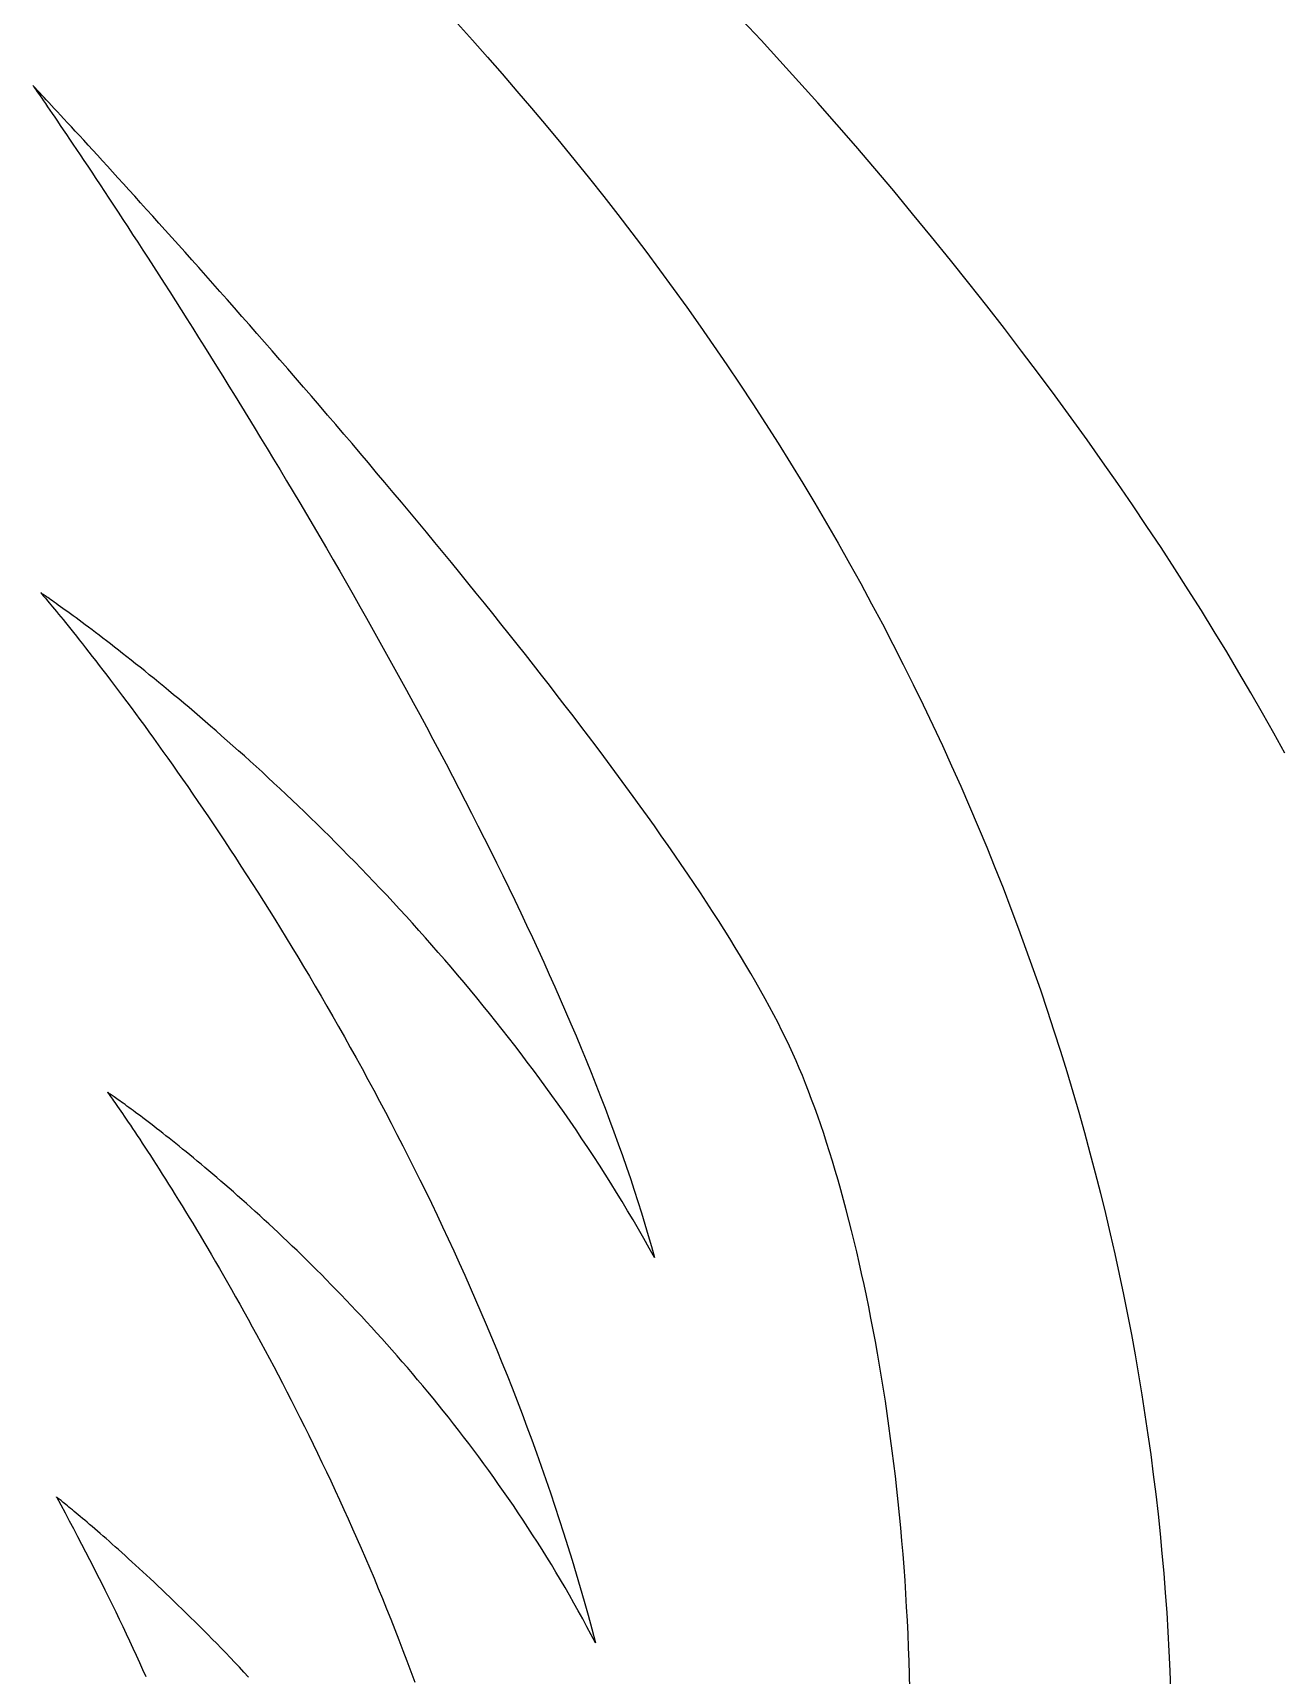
# Model space of a CAD drawing. Extents: x 5 to 105, y 2 to 136.
# Drawn here: x 43.3 to 47.65, y 85.87 to 91.6 of the extents above; entities that cross this region are included whole.
import ezdxf

# ---------------------------------------------------------------- set-up
doc = ezdxf.new("R2010")
doc.units = 0
doc.layers.get('0').update_dxf_attribs({"linetype": 'CONTINUOUS'})

msp = doc.modelspace()

# ---------------------------------------------------------------- linework, layer by layer
at = {"color": 7}
for points in [[(44.7795, 91.6301, 0), (44.8316, 91.5722, 0), (44.8835, 91.5137, 0), (44.9351, 91.4547, 0), (44.9865, 91.3952, 0), (45.0377, 91.3352, 0), (45.0885, 91.2747, 0), (45.1391, 91.2137, 0), (45.1893, 91.1521, 0), (45.2393, 91.09, 0), (45.2888, 91.0275, 0), (45.3381, 90.9643, 0), (45.387, 90.9007, 0), (45.4355, 90.8366, 0), (45.4836, 90.772, 0), (45.5313, 90.7068, 0), (45.5786, 90.6412, 0), (45.6254, 90.575, 0), (45.6718, 90.5083, 0), (45.7178, 90.4411, 0), (45.7633, 90.3734, 0), (45.8083, 90.3052, 0), (45.8528, 90.2365, 0), (45.8967, 90.1673, 0)], [(46.4316, 90.887, 0), (46.3655, 90.9675, 0), (46.2994, 91.047, 0), (46.2333, 91.1252, 0), (46.1672, 91.2024, 0), (46.1011, 91.2785, 0), (46.0351, 91.3535, 0), (45.969, 91.4274, 0), (45.903, 91.5002, 0), (45.8371, 91.5719, 0), (45.7712, 91.6425, 0)], [(45.9593, 88.0147, 0), (45.948, 88.0402, 0), (45.936, 88.0662, 0), (45.9234, 88.0926, 0), (45.9102, 88.1194, 0), (45.8965, 88.1467, 0), (45.8821, 88.1744, 0), (45.8671, 88.2024, 0), (45.8516, 88.2309, 0), (45.8356, 88.2598, 0), (45.819, 88.289, 0), (45.8019, 88.3186, 0), (45.7842, 88.3486, 0), (45.7661, 88.3789, 0), (45.7474, 88.4095, 0), (45.7283, 88.4405, 0), (45.7087, 88.4718, 0), (45.6887, 88.5033, 0), (45.6682, 88.5352, 0), (45.6472, 88.5673, 0), (45.6259, 88.5997, 0), (45.6041, 88.6324, 0), (45.5819, 88.6653, 0), (45.5594, 88.6985, 0), (45.5364, 88.7318, 0), (45.5131, 88.7654, 0), (45.4895, 88.7992, 0), (45.4655, 88.8332, 0), (45.4411, 88.8674, 0), (45.4165, 88.9018, 0), (45.3915, 88.9363, 0), (45.3662, 88.971, 0), (45.3407, 89.0058, 0), (45.3149, 89.0407, 0), (45.2888, 89.0758, 0), (45.2624, 89.111, 0), (45.2358, 89.1463, 0), (45.209, 89.1816, 0), (45.182, 89.2171, 0), (45.1548, 89.2526, 0), (45.1273, 89.2882, 0), (45.0997, 89.3238, 0), (45.0719, 89.3595, 0), (45.044, 89.3952, 0), (45.0159, 89.4309, 0), (44.9876, 89.4666, 0), (44.9593, 89.5024, 0), (44.9308, 89.5381, 0), (44.9022, 89.5737, 0), (44.8736, 89.6094, 0), (44.8448, 89.645, 0), (44.816, 89.6805, 0), (44.7871, 89.716, 0), (44.7582, 89.7514, 0), (44.7293, 89.7867, 0), (44.7003, 89.8219, 0), (44.6713, 89.857, 0), (44.6423, 89.8919, 0), (44.6134, 89.9268, 0), (44.5844, 89.9615, 0), (44.5555, 89.996, 0), (44.5266, 90.0304, 0), (44.4978, 90.0646, 0), (44.4691, 90.0987, 0), (44.4404, 90.1325, 0), (44.4119, 90.1661, 0), (44.3834, 90.1996, 0), (44.3551, 90.2328, 0), (44.3268, 90.2657, 0), (44.2988, 90.2984, 0), (44.2708, 90.3309, 0), (44.2431, 90.3631, 0), (44.2155, 90.395, 0), (44.188, 90.4266, 0), (44.1608, 90.4579, 0), (44.1338, 90.489, 0), (44.107, 90.5197, 0), (44.0805, 90.55, 0), (44.0542, 90.58, 0), (44.0281, 90.6097, 0), (44.0023, 90.639, 0), (43.9768, 90.668, 0), (43.9515, 90.6965, 0), (43.9266, 90.7247, 0), (43.902, 90.7524, 0), (43.8777, 90.7798, 0), (43.8537, 90.8067, 0), (43.8301, 90.8332, 0), (43.8068, 90.8592, 0), (43.7839, 90.8848, 0), (43.7614, 90.9099, 0), (43.7392, 90.9345, 0), (43.7175, 90.9587, 0), (43.6962, 90.9823, 0), (43.6753, 91.0055, 0), (43.6548, 91.0281, 0), (43.6348, 91.0502, 0), (43.6153, 91.0717, 0), (43.5962, 91.0927, 0), (43.5776, 91.1132, 0), (43.5595, 91.133, 0), (43.542, 91.1523, 0), (43.5249, 91.171, 0), (43.5083, 91.1891, 0), (43.4923, 91.2065, 0), (43.4769, 91.2234, 0), (43.462, 91.2396, 0), (43.4477, 91.2552, 0), (43.434, 91.2701, 0), (43.4208, 91.2843, 0), (43.4083, 91.2979, 0), (43.3964, 91.3107, 0), (43.3851, 91.3229, 0), (43.3745, 91.3344, 0), (43.3646, 91.3451, 0), (43.3553, 91.3551, 0), (43.3466, 91.3644, 0), (43.3387, 91.3729, 0), (43.3315, 91.3807, 0), (43.3249, 91.3877, 0), (43.3191, 91.3939, 0), (43.3141, 91.3993, 0), (43.3098, 91.4039, 0), (43.3062, 91.4077, 0), (43.3034, 91.4107, 0), (43.3014, 91.4128, 0), (43.3002, 91.4141, 0), (43.2998, 91.4145, 0)], [(43.2998, 91.4145, 0), (43.3001, 91.4141, 0), (43.3011, 91.4127, 0), (43.3027, 91.4104, 0), (43.3049, 91.4073, 0), (43.3077, 91.4032, 0), (43.3111, 91.3983, 0), (43.3151, 91.3926, 0), (43.3196, 91.386, 0), (43.3248, 91.3785, 0), (43.3305, 91.3702, 0), (43.3367, 91.3611, 0), (43.3435, 91.3512, 0), (43.3509, 91.3405, 0), (43.3587, 91.329, 0), (43.3671, 91.3167, 0), (43.376, 91.3037, 0), (43.3854, 91.2898, 0), (43.3953, 91.2753, 0), (43.4057, 91.2599, 0), (43.4165, 91.2439, 0), (43.4279, 91.2271, 0), (43.4396, 91.2096, 0), (43.4519, 91.1914, 0), (43.4645, 91.1725, 0), (43.4776, 91.153, 0), (43.4911, 91.1327, 0), (43.505, 91.1118, 0), (43.5194, 91.0902, 0), (43.5341, 91.068, 0), (43.5492, 91.0452, 0), (43.5647, 91.0217, 0), (43.5806, 90.9976, 0), (43.5968, 90.9729, 0), (43.6133, 90.9476, 0), (43.6303, 90.9217, 0), (43.6475, 90.8952, 0), (43.6651, 90.8682, 0), (43.683, 90.8406, 0), (43.7011, 90.8125, 0), (43.7196, 90.7838, 0), (43.7384, 90.7546, 0), (43.7575, 90.7249, 0), (43.7768, 90.6946, 0), (43.7964, 90.6639, 0), (43.8162, 90.6327, 0), (43.8363, 90.601, 0), (43.8567, 90.5688, 0), (43.8772, 90.5361, 0), (43.898, 90.5031, 0), (43.919, 90.4695, 0), (43.9402, 90.4356, 0), (43.9615, 90.4012, 0), (43.9831, 90.3664, 0), (44.0048, 90.3312, 0), (44.0267, 90.2956, 0), (44.0488, 90.2596, 0), (44.071, 90.2232, 0), (44.0933, 90.1865, 0), (44.1158, 90.1494, 0), (44.1384, 90.112, 0), (44.1611, 90.0743, 0), (44.1839, 90.0362, 0), (44.2068, 89.9978, 0), (44.2298, 89.9591, 0), (44.2529, 89.9201, 0), (44.276, 89.8808, 0), (44.2992, 89.8413, 0), (44.3225, 89.8014, 0), (44.3457, 89.7614, 0), (44.3691, 89.721, 0), (44.3924, 89.6805, 0), (44.4158, 89.6397, 0), (44.4391, 89.5987, 0), (44.4625, 89.5574, 0), (44.4859, 89.516, 0), (44.5092, 89.4744, 0), (44.5325, 89.4326, 0), (44.5558, 89.3907, 0), (44.579, 89.3486, 0), (44.6022, 89.3063, 0), (44.6253, 89.2639, 0), (44.6483, 89.2213, 0), (44.6712, 89.1787, 0), (44.6941, 89.1359, 0), (44.7169, 89.093, 0), (44.7395, 89.0501, 0), (44.762, 89.007, 0), (44.7844, 88.9639, 0), (44.8067, 88.9207, 0), (44.8288, 88.8775, 0), (44.8508, 88.8342, 0), (44.8726, 88.7909, 0), (44.8943, 88.7475, 0), (44.9157, 88.7042, 0), (44.937, 88.6608, 0), (44.9581, 88.6175, 0), (44.979, 88.5741, 0), (44.9996, 88.5308, 0), (45.02, 88.4876, 0), (45.0403, 88.4443, 0), (45.0602, 88.4011, 0), (45.0799, 88.358, 0), (45.0994, 88.315, 0), (45.1186, 88.272, 0), (45.1375, 88.2292, 0), (45.1561, 88.1864, 0), (45.1744, 88.1437, 0), (45.1925, 88.1012, 0), (45.2102, 88.0588, 0), (45.2276, 88.0165, 0), (45.2447, 87.9744, 0), (45.2614, 87.9325, 0), (45.2778, 87.8907, 0), (45.2938, 87.8491, 0), (45.3095, 87.8077, 0), (45.3248, 87.7665, 0), (45.3397, 87.7255, 0), (45.3542, 87.6847, 0), (45.3683, 87.6442, 0), (45.382, 87.6039, 0), (45.3953, 87.5638, 0), (45.4082, 87.524, 0), (45.4206, 87.4845, 0), (45.4326, 87.4452, 0), (45.4441, 87.4062, 0), (45.4552, 87.3676, 0), (45.4658, 87.3292, 0)], [(47.6618, 89.0871, 0), (47.6235, 89.1568, 0), (47.5841, 89.227, 0), (47.5437, 89.2975, 0), (47.5023, 89.3685, 0), (47.4598, 89.4399, 0), (47.4163, 89.5117, 0), (47.3716, 89.584, 0), (47.3258, 89.6567, 0), (47.2789, 89.7299, 0), (47.2309, 89.8036, 0), (47.1818, 89.8777, 0), (47.1314, 89.9523, 0), (47.0799, 90.0273, 0), (47.0272, 90.1029, 0), (46.9733, 90.179, 0), (46.9182, 90.2555, 0), (46.8618, 90.3326, 0), (46.8042, 90.4102, 0), (46.7453, 90.4883, 0), (46.6852, 90.5669, 0), (46.6237, 90.6461, 0), (46.561, 90.7259, 0), (46.4969, 90.8061, 0), (46.4316, 90.887, 0)], [(45.8967, 90.1673, 0), (45.9401, 90.0978, 0), (45.9827, 90.0281, 0), (46.0245, 89.9584, 0), (46.0656, 89.8885, 0), (46.1059, 89.8185, 0), (46.1455, 89.7484, 0), (46.1844, 89.6782, 0), (46.2225, 89.6079, 0), (46.2599, 89.5375, 0), (46.2965, 89.4671, 0), (46.3325, 89.3965, 0), (46.3677, 89.3259, 0), (46.4021, 89.2552, 0), (46.4359, 89.1845, 0), (46.4689, 89.1137, 0), (46.5012, 89.0429, 0), (46.5328, 88.972, 0), (46.5637, 88.9011, 0), (46.5939, 88.8301, 0), (46.6234, 88.7591, 0), (46.6522, 88.6881, 0), (46.6803, 88.6171, 0), (46.7077, 88.546, 0), (46.7344, 88.475, 0), (46.7604, 88.4039, 0), (46.7857, 88.3328, 0), (46.8104, 88.2618, 0), (46.8343, 88.1908, 0), (46.8576, 88.1197, 0), (46.8802, 88.0487, 0), (46.9022, 87.9778, 0), (46.9234, 87.9069, 0), (46.944, 87.836, 0), (46.964, 87.7651, 0), (46.9833, 87.6943, 0), (47.0019, 87.6236, 0), (47.0198, 87.5529, 0), (47.0371, 87.4823, 0), (47.0538, 87.4117, 0), (47.0698, 87.3413, 0), (47.0852, 87.2709, 0), (47.0999, 87.2006, 0), (47.114, 87.1304, 0), (47.1275, 87.0603, 0), (47.1403, 86.9903, 0), (47.1525, 86.9204, 0), (47.164, 86.8506, 0), (47.175, 86.781, 0), (47.1853, 86.7114, 0), (47.195, 86.642, 0), (47.2041, 86.5728, 0), (47.2125, 86.5036, 0), (47.2204, 86.4346, 0), (47.2277, 86.3658, 0), (47.2343, 86.2971, 0), (47.2404, 86.2286, 0), (47.2458, 86.1603, 0), (47.2507, 86.0921, 0), (47.2549, 86.0241, 0), (47.2586, 85.9563, 0), (47.2617, 85.8886, 0), (47.2642, 85.8212, 0)], [(45.4658, 87.3292, 0), (45.4475, 87.3621, 0), (45.4291, 87.3949, 0), (45.4104, 87.4275, 0), (45.3915, 87.4599, 0), (45.3724, 87.4921, 0), (45.3531, 87.5241, 0), (45.3337, 87.556, 0), (45.314, 87.5876, 0), (45.2942, 87.6191, 0), (45.2742, 87.6504, 0), (45.254, 87.6814, 0), (45.2337, 87.7123, 0), (45.2132, 87.743, 0), (45.1926, 87.7735, 0), (45.1718, 87.8039, 0), (45.1509, 87.834, 0), (45.1298, 87.8639, 0), (45.1086, 87.8936, 0), (45.0873, 87.9231, 0), (45.0659, 87.9524, 0), (45.0444, 87.9815, 0), (45.0228, 88.0104, 0), (45.0011, 88.0391, 0), (44.9793, 88.0676, 0), (44.9574, 88.0958, 0), (44.9354, 88.1239, 0), (44.9133, 88.1518, 0), (44.8912, 88.1794, 0), (44.869, 88.2068, 0), (44.8468, 88.234, 0), (44.8245, 88.261, 0), (44.8022, 88.2878, 0), (44.7798, 88.3143, 0), (44.7574, 88.3407, 0), (44.735, 88.3668, 0), (44.7125, 88.3927, 0), (44.69, 88.4183, 0), (44.6676, 88.4438, 0), (44.6451, 88.469, 0), (44.6226, 88.4939, 0), (44.6001, 88.5187, 0), (44.5776, 88.5432, 0), (44.5552, 88.5675, 0), (44.5328, 88.5915, 0), (44.5104, 88.6154, 0), (44.488, 88.6389, 0), (44.4657, 88.6623, 0), (44.4434, 88.6854, 0), (44.4212, 88.7083, 0), (44.399, 88.7309, 0), (44.3769, 88.7533, 0), (44.3549, 88.7754, 0), (44.333, 88.7973, 0), (44.3111, 88.8189, 0), (44.2893, 88.8403, 0), (44.2677, 88.8615, 0), (44.2461, 88.8824, 0), (44.2246, 88.903, 0), (44.2032, 88.9234, 0), (44.182, 88.9435, 0), (44.1608, 88.9634, 0), (44.1399, 88.983, 0), (44.119, 89.0024, 0), (44.0983, 89.0215, 0), (44.0777, 89.0404, 0), (44.0573, 89.0589, 0), (44.037, 89.0773, 0), (44.0169, 89.0953, 0), (43.9969, 89.1131, 0), (43.9772, 89.1306, 0), (43.9576, 89.1479, 0), (43.9382, 89.1649, 0), (43.919, 89.1816, 0), (43.9, 89.198, 0), (43.8812, 89.2142, 0), (43.8626, 89.2301, 0), (43.8442, 89.2457, 0), (43.826, 89.261, 0), (43.8081, 89.2761, 0), (43.7904, 89.2909, 0), (43.7729, 89.3054, 0), (43.7557, 89.3196, 0), (43.7387, 89.3335, 0), (43.722, 89.3472, 0), (43.7056, 89.3605, 0), (43.6894, 89.3736, 0), (43.6735, 89.3864, 0), (43.6579, 89.3989, 0), (43.6425, 89.4111, 0), (43.6274, 89.423, 0), (43.6127, 89.4346, 0), (43.5982, 89.4459, 0), (43.5841, 89.457, 0), (43.5702, 89.4677, 0), (43.5567, 89.4781, 0), (43.5435, 89.4882, 0), (43.5306, 89.4981, 0), (43.5181, 89.5076, 0), (43.5059, 89.5168, 0), (43.4941, 89.5257, 0), (43.4826, 89.5343, 0), (43.4715, 89.5426, 0), (43.4607, 89.5506, 0), (43.4503, 89.5583, 0), (43.4403, 89.5656, 0), (43.4307, 89.5727, 0), (43.4215, 89.5794, 0), (43.4126, 89.5858, 0), (43.4042, 89.5919, 0), (43.3961, 89.5977, 0), (43.3885, 89.6032, 0), (43.3813, 89.6083, 0), (43.3745, 89.6132, 0), (43.3682, 89.6177, 0), (43.3622, 89.6218, 0), (43.3567, 89.6257, 0), (43.3517, 89.6292, 0), (43.3471, 89.6324, 0), (43.343, 89.6352, 0), (43.3393, 89.6378, 0), (43.3361, 89.64, 0), (43.3334, 89.6418, 0), (43.3312, 89.6433, 0), (43.3294, 89.6445, 0), (43.3282, 89.6454, 0), (43.3274, 89.6459, 0), (43.3272, 89.6461, 0)], [(43.3272, 89.6461, 0), (43.3274, 89.6458, 0), (43.3282, 89.6449, 0), (43.3295, 89.6434, 0), (43.3313, 89.6413, 0), (43.3335, 89.6387, 0), (43.3363, 89.6354, 0), (43.3395, 89.6316, 0), (43.3433, 89.6272, 0), (43.3474, 89.6223, 0), (43.3521, 89.6168, 0), (43.3572, 89.6107, 0), (43.3627, 89.6041, 0), (43.3687, 89.5969, 0), (43.3751, 89.5891, 0), (43.382, 89.5808, 0), (43.3892, 89.572, 0), (43.3969, 89.5626, 0), (43.405, 89.5527, 0), (43.4135, 89.5422, 0), (43.4224, 89.5312, 0), (43.4316, 89.5197, 0), (43.4413, 89.5076, 0), (43.4513, 89.4951, 0), (43.4617, 89.482, 0), (43.4725, 89.4684, 0), (43.4836, 89.4543, 0), (43.495, 89.4396, 0), (43.5068, 89.4245, 0), (43.519, 89.4089, 0), (43.5314, 89.3927, 0), (43.5442, 89.3761, 0), (43.5573, 89.359, 0), (43.5707, 89.3414, 0), (43.5844, 89.3233, 0), (43.5984, 89.3047, 0), (43.6127, 89.2856, 0), (43.6273, 89.2661, 0), (43.6421, 89.2461, 0), (43.6573, 89.2256, 0), (43.6726, 89.2047, 0), (43.6883, 89.1833, 0), (43.7042, 89.1614, 0), (43.7203, 89.1391, 0), (43.7366, 89.1164, 0), (43.7532, 89.0932, 0), (43.77, 89.0695, 0), (43.7871, 89.0454, 0), (43.8043, 89.0209, 0), (43.8217, 88.9959, 0), (43.8394, 88.9705, 0), (43.8572, 88.9447, 0), (43.8752, 88.9184, 0), (43.8934, 88.8917, 0), (43.9117, 88.8646, 0), (43.9302, 88.8371, 0), (43.9489, 88.8092, 0), (43.9677, 88.7809, 0), (43.9867, 88.7521, 0), (44.0057, 88.723, 0), (44.025, 88.6935, 0), (44.0443, 88.6635, 0), (44.0638, 88.6332, 0), (44.0833, 88.6025, 0), (44.103, 88.5714, 0), (44.1228, 88.54, 0), (44.1426, 88.5081, 0), (44.1626, 88.4759, 0), (44.1826, 88.4433, 0), (44.2027, 88.4104, 0), (44.2228, 88.377, 0), (44.243, 88.3433, 0), (44.2633, 88.3093, 0), (44.2836, 88.2749, 0), (44.3039, 88.2402, 0), (44.3243, 88.2051, 0), (44.3447, 88.1696, 0), (44.3651, 88.1339, 0), (44.3855, 88.0978, 0), (44.4059, 88.0613, 0), (44.4263, 88.0245, 0), (44.4468, 87.9874, 0), (44.4671, 87.95, 0), (44.4875, 87.9123, 0), (44.5078, 87.8742, 0), (44.5281, 87.8358, 0), (44.5484, 87.7971, 0), (44.5686, 87.7581, 0), (44.5888, 87.7188, 0), (44.6088, 87.6792, 0), (44.6289, 87.6394, 0), (44.6488, 87.5992, 0), (44.6687, 87.5587, 0), (44.6884, 87.5179, 0), (44.7081, 87.4769, 0), (44.7277, 87.4356, 0), (44.7471, 87.394, 0), (44.7665, 87.3521, 0), (44.7857, 87.3099, 0), (44.8048, 87.2675, 0), (44.8238, 87.2249, 0), (44.8426, 87.1819, 0), (44.8613, 87.1388, 0), (44.8798, 87.0953, 0), (44.8981, 87.0516, 0), (44.9163, 87.0077, 0), (44.9343, 86.9635, 0), (44.9521, 86.9191, 0), (44.9698, 86.8744, 0), (44.9872, 86.8296, 0), (45.0044, 86.7844, 0), (45.0215, 86.7391, 0), (45.0383, 86.6935, 0), (45.0549, 86.6478, 0), (45.0712, 86.6018, 0), (45.0874, 86.5556, 0), (45.1033, 86.5091, 0), (45.1189, 86.4625, 0), (45.1343, 86.4157, 0), (45.1494, 86.3687, 0), (45.1642, 86.3215, 0), (45.1788, 86.274, 0), (45.1931, 86.2264, 0), (45.2071, 86.1787, 0), (45.2208, 86.1307, 0), (45.2343, 86.0826, 0), (45.2474, 86.0342, 0), (45.2601, 85.9857, 0)], [(46.3553, 85.8272, 0), (46.3542, 85.8747, 0), (46.3529, 85.922, 0), (46.3512, 85.9693, 0), (46.3493, 86.0163, 0), (46.3471, 86.0633, 0), (46.3446, 86.11, 0), (46.3418, 86.1566, 0), (46.3388, 86.203, 0), (46.3355, 86.2492, 0), (46.3319, 86.2952, 0), (46.3281, 86.341, 0), (46.324, 86.3866, 0), (46.3197, 86.4319, 0), (46.3151, 86.477, 0), (46.3103, 86.5219, 0), (46.3053, 86.5664, 0), (46.3, 86.6107, 0), (46.2945, 86.6548, 0), (46.2888, 86.6985, 0), (46.2829, 86.7419, 0), (46.2767, 86.785, 0), (46.2703, 86.8277, 0), (46.2638, 86.8702, 0), (46.257, 86.9122, 0), (46.25, 86.954, 0), (46.2429, 86.9953, 0), (46.2355, 87.0363, 0), (46.228, 87.0769, 0), (46.2203, 87.1171, 0), (46.2124, 87.1569, 0), (46.2043, 87.1963, 0), (46.1961, 87.2352, 0), (46.1877, 87.2737, 0), (46.1791, 87.3118, 0), (46.1704, 87.3493, 0), (46.1616, 87.3865, 0), (46.1526, 87.4231, 0), (46.1434, 87.4593, 0), (46.1341, 87.4949, 0), (46.1247, 87.5301, 0), (46.1151, 87.5647, 0), (46.1055, 87.5988, 0), (46.0957, 87.6324, 0), (46.0858, 87.6654, 0), (46.0757, 87.6978, 0), (46.0656, 87.7297, 0), (46.0554, 87.761, 0), (46.045, 87.7917, 0), (46.0346, 87.8218, 0), (46.0241, 87.8512, 0), (46.0135, 87.8801, 0), (46.0028, 87.9083, 0), (45.992, 87.9359, 0), (45.9812, 87.9629, 0), (45.9703, 87.9891, 0), (45.9593, 88.0147, 0)], [(45.2601, 85.9857, 0), (45.2455, 86.0138, 0), (45.2307, 86.0417, 0), (45.2157, 86.0695, 0), (45.2005, 86.097, 0), (45.1852, 86.1244, 0), (45.1697, 86.1516, 0), (45.1541, 86.1787, 0), (45.1384, 86.2055, 0), (45.1225, 86.2322, 0), (45.1065, 86.2587, 0), (45.0904, 86.285, 0), (45.0741, 86.3111, 0), (45.0577, 86.3371, 0), (45.0412, 86.3628, 0), (45.0246, 86.3884, 0), (45.0079, 86.4138, 0), (44.9911, 86.439, 0), (44.9742, 86.464, 0), (44.9571, 86.4889, 0), (44.9401, 86.5135, 0), (44.9229, 86.538, 0), (44.9056, 86.5622, 0), (44.8883, 86.5863, 0), (44.8709, 86.6102, 0), (44.8535, 86.6339, 0), (44.8359, 86.6574, 0), (44.8184, 86.6807, 0), (44.8007, 86.7038, 0), (44.7831, 86.7268, 0), (44.7653, 86.7495, 0), (44.7476, 86.772, 0), (44.7298, 86.7944, 0), (44.712, 86.8165, 0), (44.6942, 86.8384, 0), (44.6763, 86.8602, 0), (44.6584, 86.8817, 0), (44.6406, 86.903, 0), (44.6227, 86.9242, 0), (44.6048, 86.9451, 0), (44.5869, 86.9658, 0), (44.569, 86.9864, 0), (44.5512, 87.0067, 0), (44.5333, 87.0268, 0), (44.5155, 87.0467, 0), (44.4977, 87.0664, 0), (44.48, 87.0859, 0), (44.4622, 87.1052, 0), (44.4445, 87.1243, 0), (44.4269, 87.1431, 0), (44.4093, 87.1618, 0), (44.3917, 87.1802, 0), (44.3743, 87.1985, 0), (44.3568, 87.2165, 0), (44.3395, 87.2343, 0), (44.3222, 87.2519, 0), (44.305, 87.2692, 0), (44.2879, 87.2864, 0), (44.2708, 87.3033, 0), (44.2539, 87.3201, 0), (44.237, 87.3366, 0), (44.2203, 87.3529, 0), (44.2036, 87.3689, 0), (44.187, 87.3848, 0), (44.1706, 87.4004, 0), (44.1543, 87.4158, 0), (44.1381, 87.431, 0), (44.122, 87.4459, 0), (44.1061, 87.4607, 0), (44.0903, 87.4752, 0), (44.0746, 87.4894, 0), (44.0591, 87.5035, 0), (44.0437, 87.5173, 0), (44.0285, 87.5309, 0), (44.0134, 87.5443, 0), (43.9985, 87.5574, 0), (43.9838, 87.5703, 0), (43.9693, 87.583, 0), (43.9549, 87.5955, 0), (43.9407, 87.6077, 0), (43.9267, 87.6196, 0), (43.9128, 87.6314, 0), (43.8992, 87.6429, 0), (43.8858, 87.6542, 0), (43.8725, 87.6652, 0), (43.8595, 87.676, 0), (43.8467, 87.6866, 0), (43.8341, 87.6969, 0), (43.8217, 87.707, 0), (43.8096, 87.7168, 0), (43.7976, 87.7264, 0), (43.786, 87.7358, 0), (43.7745, 87.7449, 0), (43.7633, 87.7537, 0), (43.7524, 87.7624, 0), (43.7417, 87.7707, 0), (43.7312, 87.7789, 0), (43.7211, 87.7868, 0), (43.7111, 87.7944, 0), (43.7015, 87.8018, 0), (43.6921, 87.8089, 0), (43.6831, 87.8158, 0), (43.6743, 87.8225, 0), (43.6658, 87.8289, 0), (43.6575, 87.835, 0), (43.6496, 87.8409, 0), (43.642, 87.8465, 0), (43.6347, 87.8519, 0), (43.6277, 87.857, 0), (43.621, 87.8619, 0), (43.6147, 87.8665, 0), (43.6086, 87.8709, 0), (43.6029, 87.875, 0), (43.5976, 87.8788, 0), (43.5926, 87.8824, 0), (43.5879, 87.8857, 0), (43.5835, 87.8888, 0), (43.5796, 87.8916, 0), (43.5759, 87.8941, 0), (43.5727, 87.8964, 0), (43.5698, 87.8984, 0), (43.5673, 87.9001, 0), (43.5651, 87.9016, 0), (43.5633, 87.9028, 0), (43.562, 87.9037, 0), (43.561, 87.9044, 0), (43.5604, 87.9048, 0), (43.5602, 87.905, 0)], [(43.5602, 87.905, 0), (43.5604, 87.9047, 0), (43.561, 87.9038, 0), (43.5621, 87.9023, 0), (43.5636, 87.9002, 0), (43.5655, 87.8975, 0), (43.5678, 87.8942, 0), (43.5706, 87.8904, 0), (43.5737, 87.886, 0), (43.5772, 87.881, 0), (43.5811, 87.8755, 0), (43.5853, 87.8694, 0), (43.5899, 87.8628, 0), (43.5949, 87.8555, 0), (43.6003, 87.8478, 0), (43.606, 87.8395, 0), (43.612, 87.8307, 0), (43.6184, 87.8213, 0), (43.6251, 87.8114, 0), (43.6322, 87.801, 0), (43.6395, 87.7901, 0), (43.6472, 87.7786, 0), (43.6552, 87.7667, 0), (43.6635, 87.7542, 0), (43.672, 87.7412, 0), (43.6809, 87.7278, 0), (43.6901, 87.7138, 0), (43.6995, 87.6993, 0), (43.7092, 87.6844, 0), (43.7191, 87.669, 0), (43.7293, 87.6531, 0), (43.7398, 87.6367, 0), (43.7505, 87.6199, 0), (43.7615, 87.6026, 0), (43.7726, 87.5849, 0), (43.784, 87.5667, 0), (43.7957, 87.548, 0), (43.8075, 87.5289, 0), (43.8195, 87.5094, 0), (43.8318, 87.4894, 0), (43.8442, 87.469, 0), (43.8568, 87.4482, 0), (43.8696, 87.4269, 0), (43.8826, 87.4052, 0), (43.8958, 87.3832, 0), (43.9091, 87.3607, 0), (43.9226, 87.3378, 0), (43.9362, 87.3145, 0), (43.9499, 87.2908, 0), (43.9638, 87.2667, 0), (43.9779, 87.2422, 0), (43.992, 87.2173, 0), (44.0063, 87.1921, 0), (44.0207, 87.1665, 0), (44.0352, 87.1405, 0), (44.0498, 87.1141, 0), (44.0645, 87.0874, 0), (44.0793, 87.0604, 0), (44.0941, 87.0329, 0), (44.1091, 87.0052, 0), (44.1241, 86.9771, 0), (44.1392, 86.9486, 0), (44.1543, 86.9198, 0), (44.1695, 86.8907, 0), (44.1847, 86.8613, 0), (44.1999, 86.8315, 0), (44.2152, 86.8015, 0), (44.2305, 86.7711, 0), (44.2459, 86.7404, 0), (44.2612, 86.7094, 0), (44.2766, 86.6781, 0), (44.2919, 86.6465, 0), (44.3073, 86.6146, 0), (44.3226, 86.5824, 0), (44.3379, 86.55, 0), (44.3532, 86.5173, 0), (44.3685, 86.4843, 0), (44.3837, 86.451, 0), (44.3989, 86.4175, 0), (44.414, 86.3837, 0), (44.4291, 86.3496, 0), (44.4441, 86.3153, 0), (44.459, 86.2808, 0), (44.4739, 86.246, 0), (44.4887, 86.211, 0), (44.5033, 86.1757, 0), (44.5179, 86.1403, 0), (44.5325, 86.1046, 0), (44.5468, 86.0686, 0), (44.5611, 86.0325, 0), (44.5753, 85.9961, 0), (44.5893, 85.9596, 0), (44.6032, 85.9228, 0), (44.617, 85.8859, 0), (44.6306, 85.8487, 0)], [(44.0514, 85.8666, 0), (44.0353, 85.8838, 0), (44.0193, 85.9008, 0), (44.0033, 85.9177, 0), (43.9875, 85.9343, 0), (43.9717, 85.9507, 0), (43.956, 85.9669, 0), (43.9404, 85.983, 0), (43.9249, 85.9988, 0), (43.9096, 86.0144, 0), (43.8943, 86.0297, 0), (43.8792, 86.0449, 0), (43.8642, 86.0599, 0), (43.8493, 86.0746, 0), (43.8345, 86.0891, 0), (43.8199, 86.1034, 0), (43.8055, 86.1175, 0), (43.7912, 86.1313, 0), (43.777, 86.1449, 0), (43.763, 86.1583, 0), (43.7492, 86.1715, 0), (43.7356, 86.1844, 0), (43.7221, 86.1971, 0), (43.7088, 86.2095, 0), (43.6957, 86.2217, 0), (43.6828, 86.2337, 0), (43.6701, 86.2454, 0), (43.6576, 86.2569, 0), (43.6452, 86.2682, 0), (43.6332, 86.2792, 0), (43.6213, 86.2899, 0), (43.6096, 86.3004, 0), (43.5982, 86.3106, 0), (43.587, 86.3206, 0), (43.576, 86.3303, 0), (43.5653, 86.3398, 0), (43.5549, 86.349, 0), (43.5447, 86.3579, 0), (43.5347, 86.3666, 0), (43.525, 86.375, 0), (43.5156, 86.3831, 0), (43.5065, 86.391, 0), (43.4976, 86.3986, 0), (43.489, 86.4059, 0), (43.4807, 86.4129, 0), (43.4728, 86.4197, 0), (43.4651, 86.4262, 0), (43.4577, 86.4324, 0), (43.4506, 86.4383, 0), (43.4438, 86.4439, 0), (43.4374, 86.4493, 0), (43.4313, 86.4543, 0), (43.4255, 86.4591, 0), (43.42, 86.4636, 0), (43.4149, 86.4677, 0), (43.4102, 86.4716, 0), (43.4058, 86.4752, 0), (43.4017, 86.4785, 0), (43.398, 86.4814, 0), (43.3947, 86.4841, 0), (43.3917, 86.4864, 0), (43.3892, 86.4885, 0), (43.387, 86.4902, 0), (43.3852, 86.4917, 0), (43.3837, 86.4928, 0), (43.3827, 86.4936, 0), (43.3821, 86.4941, 0), (43.3819, 86.4942, 0)], [(43.3819, 86.4942, 0), (43.397, 86.4664, 0), (43.412, 86.4388, 0), (43.4267, 86.4113, 0), (43.4412, 86.384, 0), (43.4556, 86.3568, 0), (43.4697, 86.3298, 0), (43.4837, 86.303, 0), (43.4974, 86.2763, 0), (43.511, 86.2498, 0), (43.5244, 86.2234, 0), (43.5376, 86.1971, 0), (43.5506, 86.171, 0), (43.5635, 86.1451, 0), (43.5761, 86.1193, 0), (43.5886, 86.0936, 0), (43.6009, 86.0681, 0), (43.613, 86.0427, 0), (43.625, 86.0174, 0), (43.6367, 85.9923, 0), (43.6483, 85.9674, 0), (43.6598, 85.9425, 0), (43.671, 85.9178, 0), (43.6821, 85.8933, 0), (43.693, 85.8688, 0)]]:
    msp.add_polyline3d(points, dxfattribs=at)

doc.saveas('drawing.dxf')
